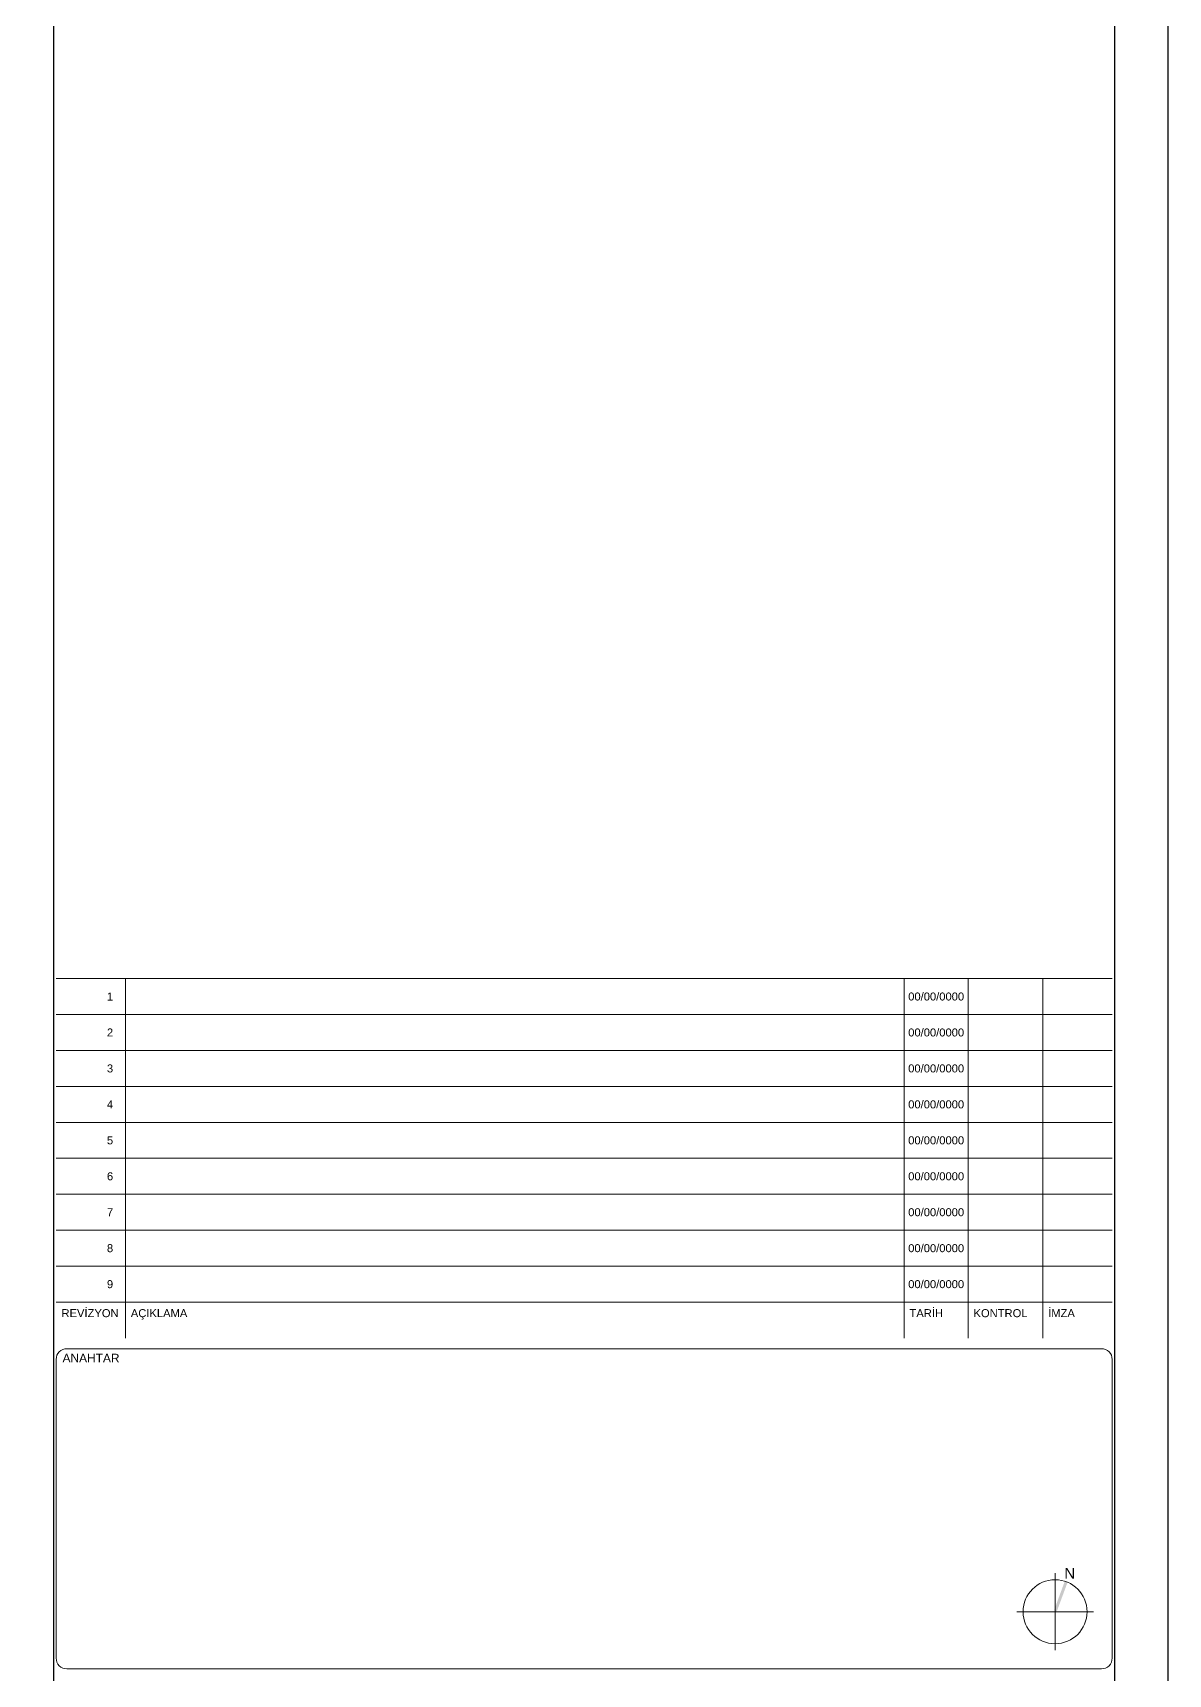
# Model space of a CAD drawing. Header units: centimetres. Extents: x 405464 to 563355, y 50011 to 66875.
# Drawn here: x 561227 to 563355, y 52586 to 55663 of the extents above; entities that cross this region are included whole.
import ezdxf
from ezdxf.enums import TextEntityAlignment as Align

# ---------------------------------------------------------------- set-up
doc = ezdxf.new("R2010")
doc.units = ezdxf.units.CM
doc.layers.get('0').update_dxf_attribs({"lineweight": 9})
doc.layers.add('0-KRCN-Z-ANTET', color=71, linetype='Continuous', lineweight=30)
doc.styles.add('Ince', font='arial.ttf')

msp = doc.modelspace()

# ---------------------------------------------------------------- hatches: boundary and pattern name
msp.add_hatch(color=256).paths.add_polyline_path([(563141.9, 52707.1), (563143.4, 52703.3), (563147.1, 52705.2), (563166.7, 52758.4), (563161.5, 52760.3)])

# ---------------------------------------------------------------- linework, layer by layer
for p, q in [((561270.4, 53890.3), (563250.4, 53890.3)), ((561400.4, 53216.3), (561400.4, 53890.3)), ((562860.4, 53216.3), (562860.4, 53890.3)), ((562980.4, 53216.3), (562980.4, 53890.3)), ((563120.4, 53216.3), (563120.4, 53890.3)), ((561270.4, 53822.9), (563250.4, 53822.9)), ((561270.4, 53755.5), (563250.4, 53755.5)), ((561270.4, 53688.1), (563250.4, 53688.1)), ((561270.4, 53620.7), (563250.4, 53620.7)), ((561270.4, 53553.3), (563250.4, 53553.3)), ((561270.4, 53485.9), (563250.4, 53485.9)), ((561270.4, 53418.5), (563250.4, 53418.5)), ((561270.4, 53351.1), (563250.4, 53351.1)), ((561270.4, 53283.7), (563250.4, 53283.7)), ((563143.4, 52775.3), (563143.4, 52631.3)), ((563215.4, 52703.3), (563071.4, 52703.3))]:
    msp.add_line(p, q)
msp.add_lwpolyline([(561290.4, 53196.3), (563230.4, 53196.3, -0.414214), (563250.4, 53176.3), (563250.4, 52616.3, -0.414214), (563230.4, 52596.3), (561290.4, 52596.3, -0.414214), (561270.4, 52616.3), (561270.4, 53176.3, -0.414214)], format="xyb", close=True)
msp.add_circle((563143.4, 52703.3), 60)
at = {"layer": '0-KRCN-Z-ANTET'}
msp.add_lwpolyline([(405464.1, 50011.3), (563355.4, 50011.3), (563355.4, 59011.3), (405464.1, 59011.3)], close=True, dxfattribs=at)
for points in [[(561265.4, 58911.3), (561265.4, 50111.3)], [(561265.4, 50111.3), (563255.4, 50111.3), (563255.4, 58911.3), (561265.4, 58911.3)], [(561265.4, 50111.3), (563255.4, 50111.3), (563255.4, 58911.3), (561265.4, 58911.3)]]:
    msp.add_lwpolyline(points, dxfattribs=at)

# ---------------------------------------------------------------- texts
at = {"style": 'Ince'}
for s, height, p in [('1', 15, (561365.6, 53849.1)), ('2', 15, (561365.6, 53781.7)), ('3', 15, (561365.6, 53714.3)), ('4', 15, (561365.6, 53646.9)), ('5', 15, (561365.6, 53579.5)), ('6', 15, (561365.6, 53512.1)), ('7', 15, (561365.6, 53444.7)), ('8', 15, (561365.6, 53377.3)), ('9', 15, (561365.6, 53309.9)), ('REVİZYON', 15, (561280.4, 53255.5)), ('AÇIKLAMA', 15, (561410.4, 53255.5)), ('TARİH', 15, (562870.4, 53255.5)), ('KONTROL ', 15, (562990.4, 53255.5)), ('İMZA', 15, (563130.4, 53255.5)), ('ANAHTAR', 16, (561282.4, 53170.9)), ('N', 20, (563160.7, 52765.5))]:
    msp.add_text(s, height=height, dxfattribs=at).set_placement(p)
for p in [(562920.4, 53849.1), (562920.4, 53781.7), (562920.4, 53714.3), (562920.4, 53646.9), (562920.4, 53579.5), (562920.4, 53512.1), (562920.4, 53444.7), (562920.4, 53377.3), (562920.4, 53309.9)]:
    msp.add_text('00/00/0000', height=15, dxfattribs=at).set_placement(p, align=Align.CENTER)

doc.saveas('drawing.dxf')
